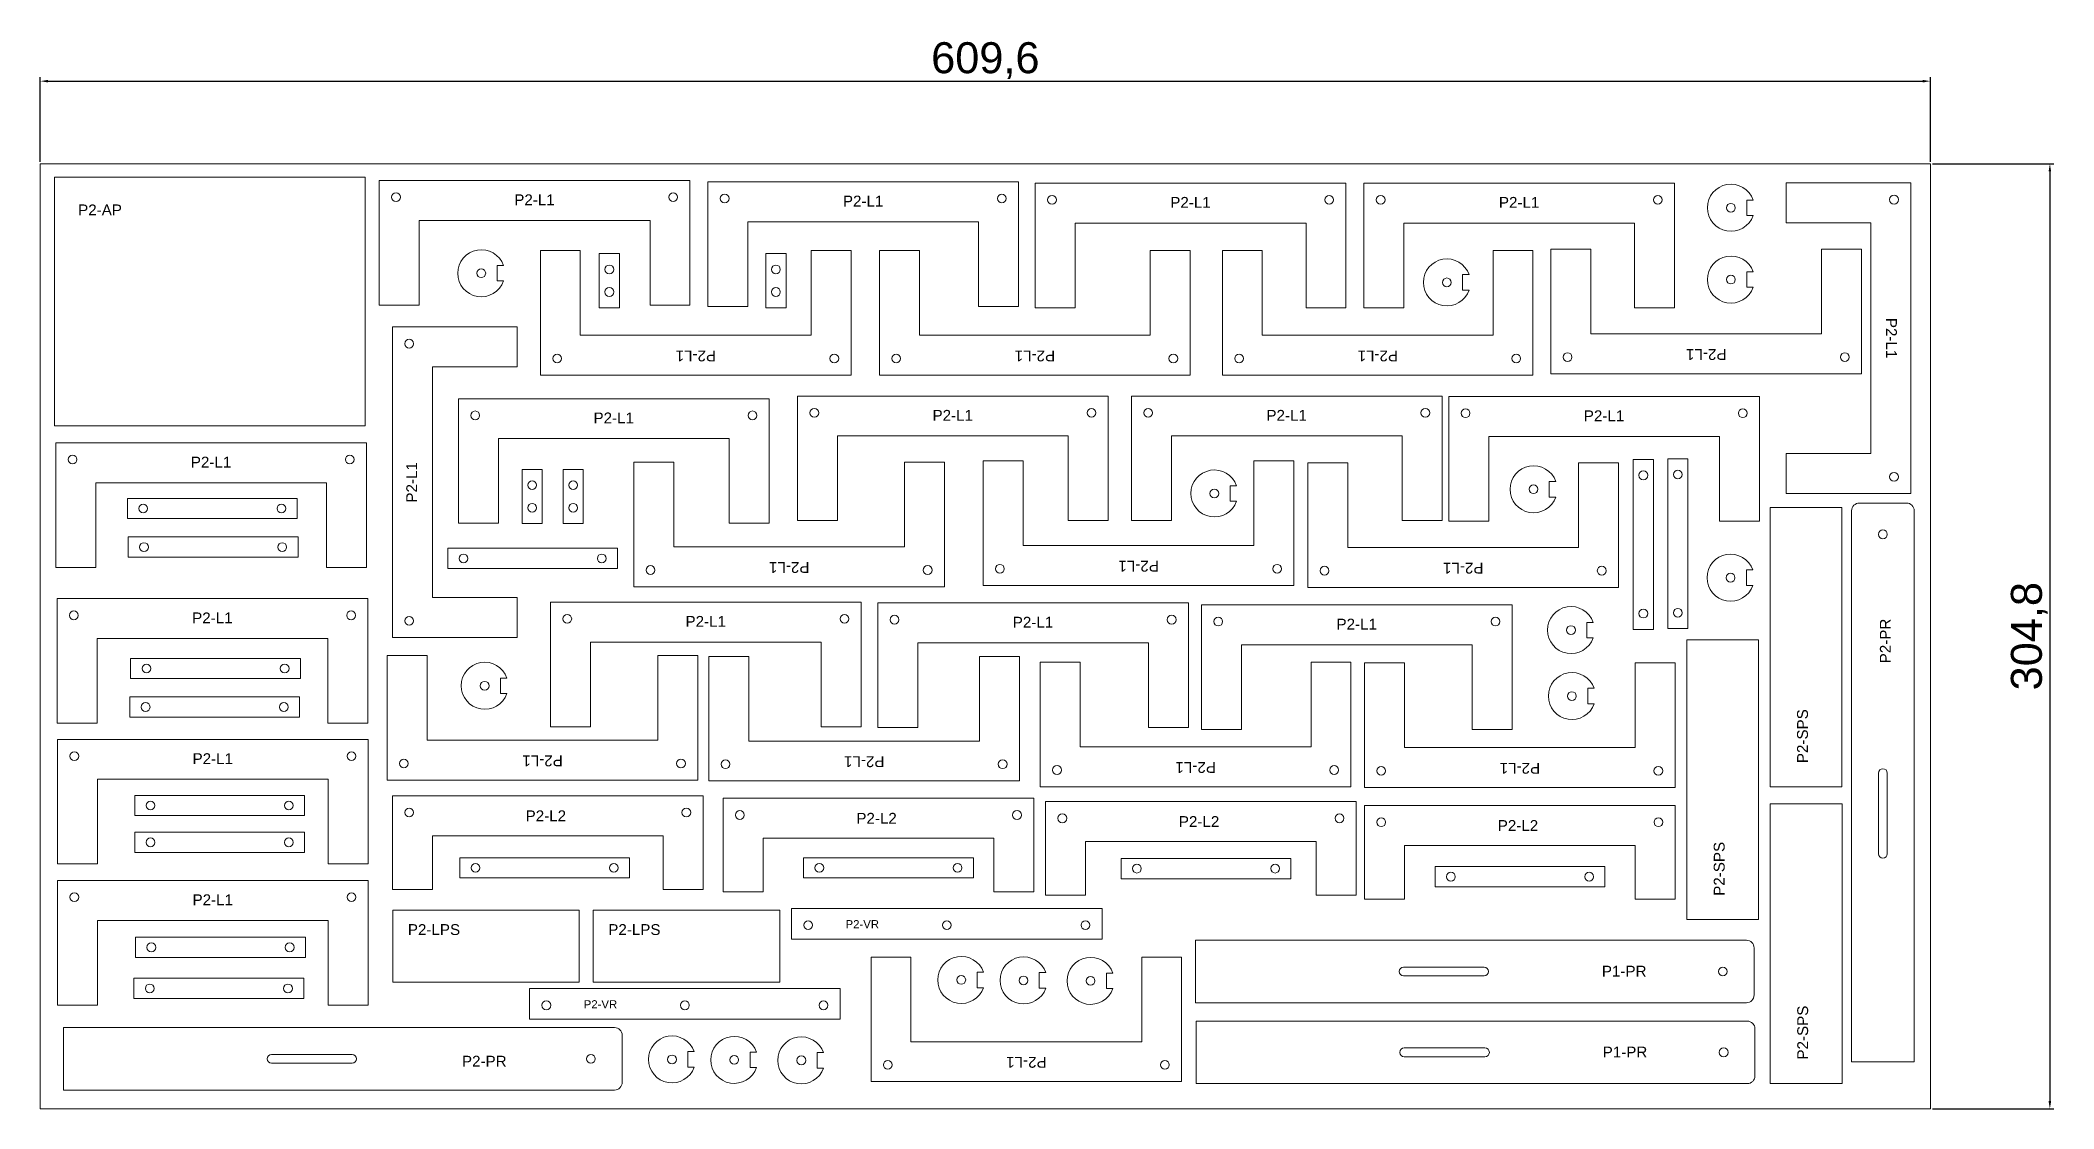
# Model space of a CAD drawing. Header units: millimetres. Extents: x 2457 to 3107, y 1742 to 2087.
import ezdxf

# ---------------------------------------------------------------- set-up
doc = ezdxf.new("R2010")
doc.units = ezdxf.units.MM
doc.styles.get("Standard").update_dxf_attribs({"font": 'arial.ttf'})
doc.dimstyles.new('ISO-25', dxfattribs={"dimtxt": 10, "dimasz": 2.5, "dimexe": 1.25, "dimexo": 0.625, "dimtad": 1, "dimtxsty": 'Standard', "dimcen": 2.5, "dimadec": 0, "dimazin": 0, "dimtfac": 1, "dimtmove": 0, "dimatfit": 3, "dimfxl": 1, "dimarcsym": 0})

# ---------------------------------------------------------------- blocks, each defined once
blk = doc.blocks.new('*D1')
at = {"color": 0, "lineweight": -2, "transparency": 16777216}
for p, q in [((2457.31, 2047.91), (2457.31, 2075.14)), ((2459.81, 2073.89), (3064.41, 2073.89)), ((3066.91, 2047.91), (3066.91, 2075.14))]:
    blk.add_line(p, q, dxfattribs=at)
at = {"color": 0, "transparency": 16777216}
for points in [[(2459.81, 2074.3), (2459.81, 2073.47), (2457.31, 2073.89)], [(3064.41, 2074.3), (3064.41, 2073.47), (3066.91, 2073.89)]]:
    blk.add_solid(points, dxfattribs=at)
at = {"layer": 'Defpoints', "color": 0, "transparency": 16777216}
for p in [(3066.91, 2073.89), (2457.31, 2047.28), (3066.91, 2047.28)]:
    blk.add_point(p, dxfattribs=at)
at = {"color": 0, "transparency": 16777216, "insert": (2762.11, 2080.52), "char_height": 10, "attachment_point": 5}
blk.add_mtext('609,6', dxfattribs=at)
blk = doc.blocks.new('*D2')
at = {"color": 0, "lineweight": -2, "transparency": 16777216}
for p, q in [((3067.54, 2047.28), (3106.68, 2047.28)), ((3105.43, 2044.78), (3105.43, 1744.98)), ((3067.54, 1742.48), (3106.68, 1742.48))]:
    blk.add_line(p, q, dxfattribs=at)
at = {"color": 0, "transparency": 16777216}
for points in [[(3105.01, 2044.78), (3105.84, 2044.78), (3105.43, 2047.28)], [(3105.01, 1744.98), (3105.84, 1744.98), (3105.43, 1742.48)]]:
    blk.add_solid(points, dxfattribs=at)
at = {"layer": 'Defpoints', "color": 0, "transparency": 16777216}
for p in [(3066.91, 2047.28), (3066.91, 1742.48), (3105.43, 1742.48)]:
    blk.add_point(p, dxfattribs=at)
at = {"color": 0, "transparency": 16777216, "insert": (3098.79, 1894.88), "char_height": 10, "attachment_point": 5, "rotation": 90}
blk.add_mtext('304,8', dxfattribs=at)

msp = doc.modelspace()

# ---------------------------------------------------------------- linework, layer by layer
at = {"lineweight": 0}
for p, q in [((2457.312, 2047.282), (3066.912, 2047.282)), ((2457.312, 1742.482), (2457.312, 2047.282)), ((3066.912, 2047.282), (3066.912, 1742.482)), ((3066.912, 1742.482), (2457.312, 1742.482))]:
    msp.add_line(p, q, dxfattribs=at)
at = {"color": 7, "linetype": 'Continuous', "lineweight": 0}
for p, q in [((2562.099, 2042.898), (2461.929, 2042.898)), ((2461.929, 2042.898), (2461.929, 1962.728)), ((2562.099, 1962.728), (2562.099, 2042.898)), ((2666.833, 2041.847), (2566.663, 2041.847)), ((2566.663, 2041.847), (2566.663, 2001.677)), ((2666.833, 2001.677), (2666.833, 2041.847)), ((2772.825, 2041.428), (2672.655, 2041.428)), ((2672.655, 2041.428), (2672.655, 2001.258)), ((2772.825, 2001.258), (2772.825, 2041.428)), ((2878.399, 2041.01), (2778.229, 2041.01)), ((2778.229, 2041.01), (2778.229, 2000.84)), ((2878.399, 2000.84), (2878.399, 2041.01)), ((2984.391, 2041.01), (2884.221, 2041.01)), ((2884.221, 2041.01), (2884.221, 2000.84)), ((2984.391, 2000.84), (2984.391, 2041.01)), ((3060.552, 2041.061), (3020.382, 2041.061)), ((3020.382, 2041.061), (3020.382, 2028.191)), ((3060.552, 1940.891), (3060.552, 2041.061)), ((3007.651, 2035.563), (3007.651, 2030.563)), ((3009.727, 2035.563), (3007.651, 2035.563)), ((2579.533, 2001.677), (2579.533, 2028.977)), ((2579.533, 2028.977), (2653.963, 2028.977)), ((2653.963, 2028.977), (2653.963, 2001.677)), ((2685.525, 2001.258), (2685.525, 2028.558)), ((2685.525, 2028.558), (2759.955, 2028.558)), ((2759.955, 2028.558), (2759.955, 2001.258)), ((2791.099, 2000.84), (2791.099, 2028.14)), ((2791.099, 2028.14), (2865.529, 2028.14)), ((2865.529, 2028.14), (2865.529, 2000.84)), ((2897.091, 2000.84), (2897.091, 2028.14)), ((2897.091, 2028.14), (2971.521, 2028.14)), ((2971.521, 2028.14), (2971.521, 2000.84)), ((3007.651, 2030.563), (3009.727, 2030.563)), ((3020.382, 2028.191), (3047.682, 2028.191)), ((3047.682, 2028.191), (3047.682, 1953.761)), ((2957.376, 2019.686), (2944.506, 2019.686)), ((2944.506, 2019.686), (2944.506, 1979.516)), ((2957.376, 1992.386), (2957.376, 2019.686)), ((3044.676, 2019.686), (3031.806, 2019.686)), ((3031.806, 2019.686), (3031.806, 1992.386)), ((3044.676, 1979.516), (3044.676, 2019.686)), ((2604.63, 2014.443), (2604.63, 2009.443)), ((2606.706, 2014.443), (2604.63, 2014.443)), ((2631.482, 2019.232), (2618.612, 2019.232)), ((2618.612, 2019.232), (2618.612, 1979.062)), ((2631.482, 1991.932), (2631.482, 2019.232)), ((2637.581, 2018.276), (2637.581, 2000.806)), ((2644.101, 2018.276), (2637.581, 2018.276)), ((2644.101, 2000.806), (2644.101, 2018.276)), ((2691.308, 2018.276), (2691.308, 2000.806)), ((2697.828, 2018.276), (2691.308, 2018.276)), ((2697.828, 2000.806), (2697.828, 2018.276)), ((2718.782, 2019.232), (2705.912, 2019.232)), ((2705.912, 2019.232), (2705.912, 1991.932)), ((2718.782, 1979.062), (2718.782, 2019.232)), ((2740.826, 2019.232), (2727.956, 2019.232)), ((2727.956, 2019.232), (2727.956, 1979.062)), ((2740.826, 1991.932), (2740.826, 2019.232)), ((2828.126, 2019.232), (2815.256, 2019.232)), ((2815.256, 2019.232), (2815.256, 1991.932)), ((2828.126, 1979.062), (2828.126, 2019.232)), ((2851.426, 2019.232), (2838.556, 2019.232)), ((2838.556, 2019.232), (2838.556, 1979.062)), ((2851.426, 1991.932), (2851.426, 2019.232)), ((2938.726, 2019.232), (2925.856, 2019.232)), ((2925.856, 2019.232), (2925.856, 1991.932)), ((2938.726, 1979.062), (2938.726, 2019.232)), ((2604.63, 2009.443), (2606.706, 2009.443)), ((2916.045, 2011.496), (2916.045, 2006.496)), ((2918.121, 2011.496), (2916.045, 2011.496)), ((3007.651, 2012.404), (3007.651, 2007.404)), ((3009.727, 2012.404), (3007.651, 2012.404)), ((3007.651, 2007.404), (3009.727, 2007.404)), ((2566.663, 2001.677), (2579.533, 2001.677)), ((2637.581, 2000.806), (2644.101, 2000.806)), ((2653.963, 2001.677), (2666.833, 2001.677)), ((2672.655, 2001.258), (2685.525, 2001.258)), ((2691.308, 2000.806), (2697.828, 2000.806)), ((2759.955, 2001.258), (2772.825, 2001.258)), ((2778.229, 2000.84), (2791.099, 2000.84)), ((2865.529, 2000.84), (2878.399, 2000.84)), ((2884.221, 2000.84), (2897.091, 2000.84)), ((2916.045, 2006.496), (2918.121, 2006.496)), ((2971.521, 2000.84), (2984.391, 2000.84)), ((2611.066, 1994.616), (2570.896, 1994.616)), ((2570.896, 1994.616), (2570.896, 1894.446)), ((2611.066, 1981.746), (2611.066, 1994.616)), ((2705.912, 1991.932), (2631.482, 1991.932)), ((2815.256, 1991.932), (2740.826, 1991.932)), ((2925.856, 1991.932), (2851.426, 1991.932)), ((3031.806, 1992.386), (2957.376, 1992.386)), ((2583.766, 1907.316), (2583.766, 1981.746)), ((2583.766, 1981.746), (2611.066, 1981.746)), ((2618.612, 1979.062), (2718.782, 1979.062)), ((2727.956, 1979.062), (2828.126, 1979.062)), ((2838.556, 1979.062), (2938.726, 1979.062)), ((2944.506, 1979.516), (3044.676, 1979.516)), ((2692.388, 1971.488), (2592.218, 1971.488)), ((2592.218, 1971.488), (2592.218, 1931.318)), ((2692.388, 1931.318), (2692.388, 1971.488)), ((2801.732, 1972.326), (2701.562, 1972.326)), ((2701.562, 1972.326), (2701.562, 1932.156)), ((2801.732, 1932.156), (2801.732, 1972.326)), ((2909.4, 1972.326), (2809.23, 1972.326)), ((2809.23, 1972.326), (2809.23, 1932.156)), ((2909.4, 1932.156), (2909.4, 1972.326)), ((3011.77, 1972.177), (2911.6, 1972.177)), ((2911.6, 1972.177), (2911.6, 1932.007)), ((3011.77, 1932.007), (3011.77, 1972.177)), ((2461.929, 1962.728), (2562.099, 1962.728)), ((2562.516, 1957.249), (2462.346, 1957.249)), ((2462.346, 1957.249), (2462.346, 1917.079)), ((2562.516, 1917.079), (2562.516, 1957.249)), ((2605.088, 1931.318), (2605.088, 1958.618)), ((2605.088, 1958.618), (2679.518, 1958.618)), ((2679.518, 1958.618), (2679.518, 1931.318)), ((2714.432, 1932.156), (2714.432, 1959.456)), ((2714.432, 1959.456), (2788.862, 1959.456)), ((2788.862, 1959.456), (2788.862, 1932.156)), ((2822.1, 1932.156), (2822.1, 1959.456)), ((2822.1, 1959.456), (2896.53, 1959.456)), ((2896.53, 1959.456), (2896.53, 1932.156)), ((2924.47, 1932.007), (2924.47, 1959.307)), ((2924.47, 1959.307), (2998.9, 1959.307)), ((2998.9, 1959.307), (2998.9, 1932.007)), ((2612.703, 1948.693), (2612.703, 1931.223)), ((2619.223, 1948.693), (2612.703, 1948.693)), ((2619.223, 1931.223), (2619.223, 1948.693)), ((2625.936, 1948.693), (2625.936, 1931.223)), ((2632.456, 1948.693), (2625.936, 1948.693)), ((2632.456, 1931.223), (2632.456, 1948.693)), ((2661.603, 1951.002), (2648.733, 1951.002)), ((2648.733, 1951.002), (2648.733, 1910.832)), ((2661.603, 1923.702), (2661.603, 1951.002)), ((2748.903, 1951.002), (2736.033, 1951.002)), ((2736.033, 1951.002), (2736.033, 1923.702)), ((2748.903, 1910.832), (2748.903, 1951.002)), ((2774.298, 1951.421), (2761.428, 1951.421)), ((2761.428, 1951.421), (2761.428, 1911.251)), ((2774.298, 1924.121), (2774.298, 1951.421)), ((2861.598, 1951.421), (2848.728, 1951.421)), ((2848.728, 1951.421), (2848.728, 1924.121)), ((2861.598, 1911.251), (2861.598, 1951.421)), ((2878.985, 1950.798), (2866.115, 1950.798)), ((2866.115, 1950.798), (2866.115, 1910.628)), ((2878.985, 1923.498), (2878.985, 1950.798)), ((2966.285, 1950.798), (2953.415, 1950.798)), ((2953.415, 1950.798), (2953.415, 1923.498)), ((2966.285, 1910.628), (2966.285, 1950.798)), ((2977.571, 1951.861), (2971.051, 1951.861)), ((2971.051, 1951.861), (2971.051, 1897.091)), ((2977.571, 1897.091), (2977.571, 1951.861)), ((2988.686, 1952.126), (2982.166, 1952.126)), ((2982.166, 1952.126), (2982.166, 1897.356)), ((2988.686, 1897.356), (2988.686, 1952.126)), ((3020.382, 1953.761), (3020.382, 1940.891)), ((3047.682, 1953.761), (3020.382, 1953.761)), ((2475.216, 1917.079), (2475.216, 1944.379)), ((2475.216, 1944.379), (2549.646, 1944.379)), ((2549.646, 1944.379), (2549.646, 1917.079)), ((2841.055, 1943.422), (2841.055, 1938.422)), ((2843.131, 1943.422), (2841.055, 1943.422)), ((2943.997, 1944.772), (2943.997, 1939.772)), ((2946.073, 1944.772), (2943.997, 1944.772)), ((2540.176, 1939.328), (2485.406, 1939.328)), ((2485.406, 1939.328), (2485.406, 1932.808)), ((2540.176, 1932.808), (2540.176, 1939.328)), ((2841.055, 1938.422), (2843.131, 1938.422)), ((2943.997, 1939.772), (2946.073, 1939.772)), ((3038.348, 1936.444), (3015.178, 1936.444)), ((3015.178, 1846.274), (3015.178, 1936.444)), ((3020.382, 1940.891), (3060.552, 1940.891)), ((3038.348, 1846.274), (3038.348, 1936.444)), ((3041.504, 1935.324), (3041.504, 1757.654)), ((3044.004, 1937.824), (3059.174, 1937.824)), ((3061.674, 1935.324), (3061.674, 1757.654)), ((2485.406, 1932.808), (2540.176, 1932.808)), ((2592.218, 1931.318), (2605.088, 1931.318)), ((2612.703, 1931.223), (2619.223, 1931.223)), ((2625.936, 1931.223), (2632.456, 1931.223)), ((2679.518, 1931.318), (2692.388, 1931.318)), ((2701.562, 1932.156), (2714.432, 1932.156)), ((2788.862, 1932.156), (2801.732, 1932.156)), ((2809.23, 1932.156), (2822.1, 1932.156)), ((2896.53, 1932.156), (2909.4, 1932.156)), ((2911.6, 1932.007), (2924.47, 1932.007)), ((2998.9, 1932.007), (3011.77, 1932.007)), ((2540.441, 1926.893), (2485.671, 1926.893)), ((2485.671, 1926.893), (2485.671, 1920.373)), ((2540.441, 1920.373), (2540.441, 1926.893)), ((2643.49, 1923.228), (2588.72, 1923.228)), ((2588.72, 1923.228), (2588.72, 1916.708)), ((2643.49, 1916.708), (2643.49, 1923.228)), ((2736.033, 1923.702), (2661.603, 1923.702)), ((2848.728, 1924.121), (2774.298, 1924.121)), ((2953.415, 1923.498), (2878.985, 1923.498)), ((2462.346, 1917.079), (2475.216, 1917.079)), ((2485.671, 1920.373), (2540.441, 1920.373)), ((2549.646, 1917.079), (2562.516, 1917.079)), ((2588.72, 1916.708), (2643.49, 1916.708)), ((3007.545, 1916.253), (3007.545, 1911.253)), ((3009.621, 1916.253), (3007.545, 1916.253)), ((2648.733, 1910.832), (2748.903, 1910.832)), ((2761.428, 1911.251), (2861.598, 1911.251)), ((2866.115, 1910.628), (2966.285, 1910.628)), ((3007.545, 1911.253), (3009.621, 1911.253)), ((2562.935, 1906.993), (2462.765, 1906.993)), ((2462.765, 1906.993), (2462.765, 1866.823)), ((2562.935, 1866.823), (2562.935, 1906.993)), ((2611.066, 1907.316), (2583.766, 1907.316)), ((2611.066, 1894.446), (2611.066, 1907.316)), ((2722.062, 1905.867), (2621.892, 1905.867)), ((2621.892, 1905.867), (2621.892, 1865.697)), ((2722.062, 1865.697), (2722.062, 1905.867)), ((2827.593, 1905.603), (2727.423, 1905.603)), ((2727.423, 1905.603), (2727.423, 1865.433)), ((2827.593, 1865.433), (2827.593, 1905.603)), ((2932.01, 1904.984), (2831.84, 1904.984)), ((2831.84, 1904.984), (2831.84, 1864.814)), ((2932.01, 1864.814), (2932.01, 1904.984)), ((2956.073, 1899.353), (2956.073, 1894.353)), ((2958.149, 1899.353), (2956.073, 1899.353)), ((2971.051, 1897.091), (2977.571, 1897.091)), ((2982.166, 1897.356), (2988.686, 1897.356)), ((2475.635, 1866.823), (2475.635, 1894.123)), ((2475.635, 1894.123), (2550.065, 1894.123)), ((2550.065, 1894.123), (2550.065, 1866.823)), ((2570.896, 1894.446), (2611.066, 1894.446)), ((2634.762, 1865.697), (2634.762, 1892.997)), ((2634.762, 1892.997), (2709.192, 1892.997)), ((2709.192, 1892.997), (2709.192, 1865.697)), ((2740.293, 1865.433), (2740.293, 1892.733)), ((2740.293, 1892.733), (2814.723, 1892.733)), ((2814.723, 1892.733), (2814.723, 1865.433)), ((2844.71, 1864.814), (2844.71, 1892.114)), ((2844.71, 1892.114), (2919.14, 1892.114)), ((2919.14, 1892.114), (2919.14, 1864.814)), ((2956.073, 1894.353), (2958.149, 1894.353)), ((3011.487, 1893.658), (2988.317, 1893.658)), ((2988.317, 1803.488), (2988.317, 1893.658)), ((3011.487, 1803.488), (3011.487, 1893.658)), ((2541.235, 1887.737), (2486.465, 1887.737)), ((2486.465, 1887.737), (2486.465, 1881.217)), ((2541.235, 1881.217), (2541.235, 1887.737)), ((2582.043, 1888.625), (2569.173, 1888.625)), ((2569.173, 1888.625), (2569.173, 1848.455)), ((2582.043, 1861.325), (2582.043, 1888.625)), ((2669.343, 1888.625), (2656.473, 1888.625)), ((2656.473, 1888.625), (2656.473, 1861.325)), ((2669.343, 1848.455), (2669.343, 1888.625)), ((2685.787, 1888.36), (2672.917, 1888.36)), ((2672.917, 1888.36), (2672.917, 1848.19)), ((2685.787, 1861.06), (2685.787, 1888.36)), ((2773.087, 1888.36), (2760.217, 1888.36)), ((2760.217, 1888.36), (2760.217, 1861.06)), ((2773.087, 1848.19), (2773.087, 1888.36)), ((2792.707, 1886.508), (2779.837, 1886.508)), ((2779.837, 1886.508), (2779.837, 1846.338)), ((2792.707, 1859.208), (2792.707, 1886.508)), ((2880.007, 1886.508), (2867.137, 1886.508)), ((2867.137, 1886.508), (2867.137, 1859.208)), ((2880.007, 1846.338), (2880.007, 1886.508)), ((2897.246, 1886.244), (2884.376, 1886.244)), ((2884.376, 1886.244), (2884.376, 1846.074)), ((2897.246, 1858.944), (2897.246, 1886.244)), ((2984.546, 1886.244), (2971.676, 1886.244)), ((2971.676, 1886.244), (2971.676, 1858.944)), ((2984.546, 1846.074), (2984.546, 1886.244)), ((2486.465, 1881.217), (2541.235, 1881.217)), ((2605.73, 1881.396), (2605.73, 1876.396)), ((2607.807, 1881.396), (2605.73, 1881.396)), ((2956.375, 1878.077), (2956.375, 1873.077)), ((2958.451, 1878.077), (2956.375, 1878.077)), ((2540.97, 1875.302), (2486.2, 1875.302)), ((2486.2, 1875.302), (2486.2, 1868.782)), ((2540.97, 1868.782), (2540.97, 1875.302)), ((2605.73, 1876.396), (2607.807, 1876.396)), ((2956.375, 1873.077), (2958.451, 1873.077)), ((2462.765, 1866.823), (2475.635, 1866.823)), ((2486.2, 1868.782), (2540.97, 1868.782)), ((2550.065, 1866.823), (2562.935, 1866.823)), ((2621.892, 1865.697), (2634.762, 1865.697)), ((2709.192, 1865.697), (2722.062, 1865.697)), ((2727.423, 1865.433), (2740.293, 1865.433)), ((2814.723, 1865.433), (2827.593, 1865.433)), ((2831.84, 1864.814), (2844.71, 1864.814)), ((2919.14, 1864.814), (2932.01, 1864.814)), ((2563.082, 1861.595), (2462.912, 1861.595)), ((2462.912, 1861.595), (2462.912, 1821.425)), ((2563.082, 1821.425), (2563.082, 1861.595)), ((2656.473, 1861.325), (2582.043, 1861.325)), ((2760.217, 1861.06), (2685.787, 1861.06)), ((2867.137, 1859.208), (2792.707, 1859.208)), ((2971.676, 1858.944), (2897.246, 1858.944)), ((3050.174, 1850.739), (3050.174, 1824.739)), ((3053.004, 1824.739), (3053.004, 1850.739)), ((2475.782, 1821.425), (2475.782, 1848.725)), ((2475.782, 1848.725), (2550.212, 1848.725)), ((2550.212, 1848.725), (2550.212, 1821.425)), ((2569.173, 1848.455), (2669.343, 1848.455)), ((2672.917, 1848.19), (2773.087, 1848.19)), ((2779.837, 1846.338), (2880.007, 1846.338)), ((2884.376, 1846.074), (2984.546, 1846.074)), ((3038.348, 1846.274), (3015.178, 1846.274)), ((2542.558, 1843.554), (2487.788, 1843.554)), ((2487.788, 1843.554), (2487.788, 1837.034)), ((2542.558, 1837.034), (2542.558, 1843.554)), ((2671.061, 1843.393), (2570.891, 1843.393)), ((2570.891, 1843.393), (2570.891, 1813.223)), ((2671.061, 1813.223), (2671.061, 1843.393)), ((2777.717, 1842.6), (2677.547, 1842.6)), ((2677.547, 1842.6), (2677.547, 1812.43)), ((2777.717, 1812.43), (2777.717, 1842.6)), ((2881.726, 1841.541), (2781.556, 1841.541)), ((2781.556, 1841.541), (2781.556, 1811.371)), ((2881.726, 1811.371), (2881.726, 1841.541)), ((2984.575, 1840.263), (2884.405, 1840.263)), ((2884.405, 1840.263), (2884.405, 1810.093)), ((2984.575, 1810.093), (2984.575, 1840.263)), ((3038.412, 1840.842), (3015.242, 1840.842)), ((3015.242, 1750.672), (3015.242, 1840.842)), ((3038.412, 1750.672), (3038.412, 1840.842)), ((2487.788, 1837.034), (2542.558, 1837.034)), ((2542.558, 1831.649), (2487.788, 1831.649)), ((2487.788, 1831.649), (2487.788, 1825.129)), ((2542.558, 1825.129), (2542.558, 1831.649)), ((2487.788, 1825.129), (2542.558, 1825.129)), ((2583.761, 1813.223), (2583.761, 1830.523)), ((2583.761, 1830.523), (2658.191, 1830.523)), ((2658.191, 1830.523), (2658.191, 1813.223)), ((2690.417, 1812.43), (2690.417, 1829.73)), ((2690.417, 1829.73), (2764.847, 1829.73)), ((2764.847, 1829.73), (2764.847, 1812.43)), ((2794.426, 1811.371), (2794.426, 1828.671)), ((2794.426, 1828.671), (2868.856, 1828.671)), ((2868.856, 1828.671), (2868.856, 1811.371)), ((2897.275, 1810.093), (2897.275, 1827.393)), ((2897.275, 1827.393), (2971.705, 1827.393)), ((2971.705, 1827.393), (2971.705, 1810.093)), ((2462.912, 1821.425), (2475.782, 1821.425)), ((2550.212, 1821.425), (2563.082, 1821.425)), ((2647.362, 1823.447), (2592.592, 1823.447)), ((2592.592, 1823.447), (2592.592, 1816.927)), ((2647.362, 1816.927), (2647.362, 1823.447)), ((2758.253, 1823.447), (2703.483, 1823.447)), ((2703.483, 1823.447), (2703.483, 1816.927)), ((2758.253, 1816.927), (2758.253, 1823.447)), ((2860.675, 1823.182), (2805.905, 1823.182)), ((2805.905, 1823.182), (2805.905, 1816.662)), ((2860.675, 1816.662), (2860.675, 1823.182)), ((2961.936, 1820.581), (2907.166, 1820.581)), ((2907.166, 1820.581), (2907.166, 1814.061)), ((2961.936, 1814.061), (2961.936, 1820.581)), ((2563.082, 1816.09), (2462.912, 1816.09)), ((2462.912, 1816.09), (2462.912, 1775.92)), ((2563.082, 1775.92), (2563.082, 1816.09)), ((2570.891, 1813.223), (2583.761, 1813.223)), ((2592.592, 1816.927), (2647.362, 1816.927)), ((2658.191, 1813.223), (2671.061, 1813.223)), ((2677.547, 1812.43), (2690.417, 1812.43)), ((2703.483, 1816.927), (2758.253, 1816.927)), ((2764.847, 1812.43), (2777.717, 1812.43)), ((2805.905, 1816.662), (2860.675, 1816.662)), ((2907.166, 1814.061), (2961.936, 1814.061)), ((2570.989, 1806.514), (2631.159, 1806.514)), ((2570.989, 1783.344), (2570.989, 1806.514)), ((2631.159, 1783.344), (2631.159, 1806.514)), ((2635.626, 1806.514), (2695.796, 1806.514)), ((2635.626, 1783.344), (2635.626, 1806.514)), ((2695.796, 1783.344), (2695.796, 1806.514)), ((2799.764, 1807.065), (2699.594, 1807.065)), ((2699.594, 1807.065), (2699.594, 1797.195)), ((2781.556, 1811.371), (2794.426, 1811.371)), ((2799.764, 1797.195), (2799.764, 1807.065)), ((2868.856, 1811.371), (2881.726, 1811.371)), ((2884.405, 1810.093), (2897.275, 1810.093)), ((2971.705, 1810.093), (2984.575, 1810.093)), ((2475.782, 1775.92), (2475.782, 1803.22)), ((2475.782, 1803.22), (2550.212, 1803.22)), ((2550.212, 1803.22), (2550.212, 1775.92)), ((3011.487, 1803.488), (2988.317, 1803.488)), ((2542.823, 1797.784), (2488.053, 1797.784)), ((2488.053, 1797.784), (2488.053, 1791.264)), ((2542.823, 1791.264), (2542.823, 1797.784)), ((2699.594, 1797.195), (2799.764, 1797.195)), ((3007.555, 1796.835), (2829.885, 1796.835)), ((2829.885, 1796.835), (2829.885, 1776.665)), ((3010.055, 1794.335), (3010.055, 1779.165)), ((2488.053, 1791.264), (2542.823, 1791.264)), ((2738.107, 1791.404), (2725.237, 1791.404)), ((2725.237, 1791.404), (2725.237, 1751.234)), ((2738.107, 1764.104), (2738.107, 1791.404)), ((2759.435, 1786.526), (2759.435, 1781.526)), ((2761.511, 1786.526), (2759.435, 1786.526)), ((2779.519, 1786.372), (2779.519, 1781.372)), ((2781.595, 1786.372), (2779.519, 1786.372)), ((2801.135, 1786.219), (2801.135, 1781.219)), ((2803.212, 1786.219), (2801.135, 1786.219)), ((2825.407, 1791.404), (2812.537, 1791.404)), ((2812.537, 1791.404), (2812.537, 1764.104)), ((2825.407, 1751.234), (2825.407, 1791.404)), ((2922.97, 1788.165), (2896.97, 1788.165)), ((2542.293, 1784.555), (2487.523, 1784.555)), ((2487.523, 1784.555), (2487.523, 1778.035)), ((2542.293, 1778.035), (2542.293, 1784.555)), ((2570.989, 1783.344), (2631.159, 1783.344)), ((2715.31, 1781.231), (2615.14, 1781.231)), ((2615.14, 1781.231), (2615.14, 1771.361)), ((2635.626, 1783.344), (2695.796, 1783.344)), ((2715.31, 1771.361), (2715.31, 1781.231)), ((2759.435, 1781.526), (2761.511, 1781.526)), ((2779.519, 1781.372), (2781.595, 1781.372)), ((2801.135, 1781.219), (2803.212, 1781.219)), ((2896.97, 1785.335), (2922.97, 1785.335)), ((2462.912, 1775.92), (2475.782, 1775.92)), ((2487.523, 1778.035), (2542.293, 1778.035)), ((2550.212, 1775.92), (2563.082, 1775.92)), ((3007.555, 1776.665), (2829.885, 1776.665)), ((2642.495, 1768.677), (2464.825, 1768.677)), ((2464.825, 1768.677), (2464.825, 1748.507)), ((2615.14, 1771.361), (2715.31, 1771.361)), ((3007.821, 1770.744), (2830.151, 1770.744)), ((2830.151, 1770.744), (2830.151, 1750.574)), ((3010.321, 1768.244), (3010.321, 1753.074)), ((2557.91, 1760.007), (2531.91, 1760.007)), ((2644.995, 1766.177), (2644.995, 1751.007)), ((2666.138, 1760.888), (2666.138, 1755.888)), ((2668.214, 1760.888), (2666.138, 1760.888)), ((2686.221, 1760.734), (2686.221, 1755.734)), ((2688.298, 1760.734), (2686.221, 1760.734)), ((2707.838, 1760.581), (2707.838, 1755.581)), ((2709.914, 1760.581), (2707.838, 1760.581)), ((2812.537, 1764.104), (2738.107, 1764.104)), ((2923.236, 1762.074), (2897.236, 1762.074)), ((2531.91, 1757.177), (2557.91, 1757.177)), ((2666.138, 1755.888), (2668.214, 1755.888)), ((2686.221, 1755.734), (2688.298, 1755.734)), ((2707.838, 1755.581), (2709.914, 1755.581)), ((2897.236, 1759.244), (2923.236, 1759.244)), ((3041.504, 1757.654), (3061.674, 1757.654)), ((2642.495, 1748.507), (2464.825, 1748.507)), ((2725.237, 1751.234), (2825.407, 1751.234)), ((3007.821, 1750.574), (2830.151, 1750.574)), ((3038.412, 1750.672), (3015.242, 1750.672))]:
    msp.add_line(p, q, dxfattribs=at)
for centre in [(2572.051, 2036.459), (2661.445, 2036.459), (2678.043, 2036.04), (2767.437, 2036.04), (2783.617, 2035.621), (2873.01, 2035.621), (2889.609, 2035.621), (2979.003, 2035.621), (3002.566, 2033.063), (3055.164, 2035.673), (2599.545, 2011.943), (2640.841, 2013.186), (2694.568, 2013.186), (2640.841, 2005.896), (2694.568, 2005.896), (2910.96, 2008.996), (3002.566, 2009.904), (2576.284, 1989.228), (2624, 1984.45), (2713.393, 1984.45), (2733.344, 1984.45), (2822.737, 1984.45), (2843.945, 1984.45), (2933.338, 1984.45), (2949.894, 1984.904), (3039.287, 1984.904), (2706.95, 1966.938), (2796.344, 1966.938), (2814.619, 1966.938), (2904.012, 1966.938), (2916.988, 1966.789), (3006.381, 1966.789), (2597.607, 1966.1), (2687, 1966.1), (2467.735, 1951.861), (2557.128, 1951.861), (2974.311, 1946.771), (2985.426, 1947.036), (2615.963, 1943.603), (2629.196, 1943.603), (2835.97, 1940.922), (2938.912, 1942.272), (3055.164, 1946.28), (2490.496, 1936.068), (2535.086, 1936.068), (2615.963, 1936.313), (2629.196, 1936.313), (3051.589, 1927.734), (2490.761, 1923.633), (2535.351, 1923.633), (2593.81, 1919.968), (2638.4, 1919.968), (2654.121, 1916.22), (2743.514, 1916.22), (2766.816, 1916.639), (2856.21, 1916.639), (2871.503, 1916.016), (2960.896, 1916.016), (3002.46, 1913.753), (2468.154, 1901.604), (2557.547, 1901.604), (2974.311, 1902.181), (2985.426, 1902.446), (2576.284, 1899.835), (2627.28, 1900.479), (2716.674, 1900.479), (2732.811, 1900.214), (2822.205, 1900.214), (2837.229, 1899.596), (2926.622, 1899.596), (2950.988, 1896.853), (2491.555, 1884.477), (2536.145, 1884.477), (2600.645, 1878.896), (2951.29, 1875.577), (2491.29, 1872.042), (2535.88, 1872.042), (2468.301, 1856.207), (2557.694, 1856.207), (2574.561, 1853.843), (2663.954, 1853.843), (2678.305, 1853.579), (2767.699, 1853.579), (2785.226, 1851.727), (2874.619, 1851.727), (2889.764, 1851.462), (2979.158, 1851.462), (2492.878, 1840.294), (2537.468, 1840.294), (2576.279, 1838.005), (2665.672, 1838.005), (2682.935, 1837.211), (2772.328, 1837.211), (2786.945, 1836.153), (2876.338, 1836.153), (2889.793, 1834.875), (2979.187, 1834.875), (2492.878, 1828.389), (2537.468, 1828.389), (2597.682, 1820.187), (2642.272, 1820.187), (2708.573, 1820.187), (2753.163, 1820.187), (2810.995, 1819.922), (2855.585, 1819.922), (2912.256, 1817.321), (2956.846, 1817.321), (2468.301, 1810.701), (2557.694, 1810.701), (2704.983, 1801.677), (2749.679, 1801.677), (2794.376, 1801.677), (2493.143, 1794.524), (2537.733, 1794.524), (2999.97, 1786.75), (2492.613, 1781.295), (2537.203, 1781.295), (2754.35, 1784.026), (2774.434, 1783.872), (2796.05, 1783.719), (2620.529, 1775.843), (2665.225, 1775.843), (2709.922, 1775.843), (2634.905, 1758.592), (2661.053, 1758.388), (3000.236, 1760.659), (2681.136, 1758.234), (2702.753, 1758.081), (2730.625, 1756.622), (2820.019, 1756.622)]:
    msp.add_circle(centre, 1.415, dxfattribs=at)
for centre, radius, start, end in [((3002.566, 2033.063), 7.585, 19.244371, 340.755629), ((2599.545, 2011.943), 7.585, 19.244371, 340.755629), ((2910.96, 2008.996), 7.585, 19.244371, 340.755629), ((3002.566, 2009.904), 7.585, 19.244371, 340.755629), ((2835.97, 1940.922), 7.585, 19.244371, 340.755629), ((2938.912, 1942.272), 7.585, 19.244371, 340.755629), ((3044.004, 1935.324), 2.5, 90, 180), ((3059.174, 1935.324), 2.5, 0, 90), ((3002.46, 1913.753), 7.585, 19.244371, 340.755629), ((2950.988, 1896.853), 7.585, 19.244371, 340.755629), ((2600.645, 1878.896), 7.585, 19.244371, 340.755629), ((2951.29, 1875.577), 7.585, 19.244371, 340.755629), ((3051.589, 1850.739), 1.415, 0, 180), ((3051.589, 1824.739), 1.415, 180, 0), ((3007.555, 1794.335), 2.5, 0, 90), ((2754.35, 1784.026), 7.585, 19.244371, 340.755629), ((2774.434, 1783.872), 7.585, 19.244371, 340.755629), ((2796.05, 1783.719), 7.585, 19.244371, 340.755629), ((2896.97, 1786.75), 1.415, 90, 270), ((2922.97, 1786.75), 1.415, 270, 90), ((3007.555, 1779.165), 2.5, 270, 0), ((2642.495, 1766.177), 2.5, 0, 90), ((3007.821, 1768.244), 2.5, 0, 90), ((2531.91, 1758.592), 1.415, 90, 270), ((2557.91, 1758.592), 1.415, 270, 90), ((2661.053, 1758.388), 7.585, 19.244371, 340.755629), ((2681.136, 1758.234), 7.585, 19.244371, 340.755629), ((2702.753, 1758.081), 7.585, 19.244371, 340.755629), ((2897.236, 1760.659), 1.415, 90, 270), ((2923.236, 1760.659), 1.415, 270, 90), ((2642.495, 1751.007), 2.5, 270, 0), ((3007.821, 1753.074), 2.5, 270, 0)]:
    msp.add_arc(centre, radius, start, end, dxfattribs=at)

# ---------------------------------------------------------------- texts
at = {"lineweight": 15, "attachment_point": 1}
for s, width, insert, char_height in [('P2-AP', 23.55696, (2469.523, 2034.118), 3.5), ('P2-L1', 23.29674, (2610.185, 2037.385), 3.5), ('P2-L1', 23.29674, (2716.178, 2036.966), 3.5), ('P2-L1', 23.29674, (2821.751, 2036.547), 3.5), ('P2-L1', 23.29674, (2927.743, 2036.547), 3.5), ('P2-L1', 23.29674, (2745.085, 1967.864), 3.5), ('P2-L1', 23.29674, (2852.753, 1967.864), 3.5), ('P2-L1', 23.29674, (2955.122, 1967.715), 3.5), ('P2-L1', 23.29674, (2635.741, 1967.026), 3.5), ('P2-L1', 23.29674, (2505.869, 1952.787), 3.5), ('P2-L1', 23.29674, (2506.288, 1902.53), 3.5), ('P2-L1', 23.29674, (2665.414, 1901.405), 3.5), ('P2-L1', 23.29674, (2770.945, 1901.141), 3.5), ('P2-L1', 23.29674, (2875.363, 1900.522), 3.5), ('P2-L1', 23.29674, (2506.435, 1857.133), 3.5), ('P2-L2', 23.34287, (2613.845, 1838.705), 3.5), ('P2-L2', 23.34287, (2720.502, 1837.911), 3.5), ('P2-L2', 23.34287, (2824.511, 1836.853), 3.5), ('P2-L2', 23.34287, (2927.36, 1835.574), 3.5), ('P2-L1', 23.29674, (2506.435, 1811.627), 3.5), ('P2-LPS', 21.74911, (2575.867, 1802.011), 3.5), ('P2-LPS', 21.74911, (2640.505, 1802.011), 3.5), ('P2-VR', 23.75972, (2717.031, 1803.31), 2.625), ('P1-PR', 22.7691, (2960.945, 1788.603), 3.5), ('P2-VR', 23.75972, (2632.577, 1777.476), 2.625), ('P1-PR', 22.7691, (2961.211, 1762.512), 3.5), ('P2-PR', 23.52941, (2593.312, 1759.568), 3.5)]:
    msp.add_mtext_dynamic_manual_height_columns(s, width=width, gutter_width=17.5, heights=[0], dxfattribs=dict(at, insert=insert, char_height=char_height))
at = {"lineweight": 15, "char_height": 3.5, "attachment_point": 1}
for s, width, insert, rotation in [('P2-L1', 23.29674, (3056.09, 1997.539), 270), ('P2-L1', 23.29674, (3001.153, 1983.978), 180), ('P2-L1', 23.29674, (2675.259, 1983.524), 180), ('P2-L1', 23.29674, (2784.603, 1983.524), 180), ('P2-L1', 23.29674, (2895.204, 1983.524), 180), ('P2-L1', 23.29674, (2575.358, 1937.969), 90), ('P2-L1', 23.29674, (2705.38, 1915.294), 180), ('P2-L1', 23.29674, (2818.076, 1915.713), 180), ('P2-L1', 23.29674, (2922.762, 1915.09), 180), ('P2-PR', 23.52941, (3050.614, 1886.141), 90), ('P2-SPS', 20.11053, (3023.894, 1853.943), 90), ('P2-L1', 23.29674, (2625.82, 1852.917), 180), ('P2-L1', 23.29674, (2729.565, 1852.652), 180), ('P2-L1', 23.29674, (2836.485, 1850.801), 180), ('P2-L1', 23.29674, (2941.023, 1850.536), 180), ('P2-SPS', 20.11053, (2997.033, 1811.157), 90), ('P2-SPS', 20.11053, (3023.958, 1758.341), 90), ('P2-L1', 23.29674, (2781.884, 1755.696), 180)]:
    msp.add_mtext_dynamic_manual_height_columns(s, width=width, gutter_width=17.5, heights=[0], dxfattribs=dict(at, insert=insert, rotation=rotation))

# ---------------------------------------------------------------- dimensions: what is measured, and where the dimension line sits
dim = msp.add_linear_dim(base=(3066.912, 2073.885), p1=(2457.312, 2047.282), p2=(3066.912, 2047.282), dimstyle='ISO-25')
dim.commit()
dim.dimension.update_dxf_attribs({"geometry": '*D1', "text_midpoint": (2762.112, 2080.52)})
dim = msp.add_linear_dim(base=(3105.425, 1742.482), p1=(3066.912, 2047.282), p2=(3066.912, 1742.482), angle=90, dimstyle='ISO-25')
dim.commit()
dim.dimension.update_dxf_attribs({"geometry": '*D2', "text_midpoint": (3098.791, 1894.882)})

doc.saveas('drawing.dxf')
